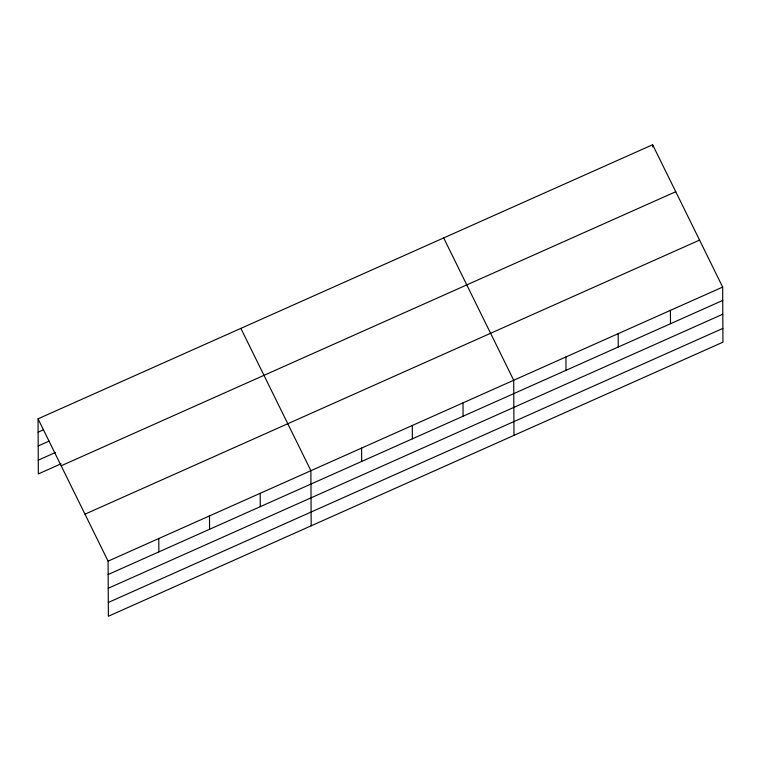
<?xml version="1.0" encoding="UTF-8"?>
<svg xmlns="http://www.w3.org/2000/svg" width="761" height="761" viewBox="0 0 761 761"><rect width="100%" height="100%" fill="white"/><g stroke="black" fill="none" stroke-linecap="round" stroke-linejoin="round"><path stroke-width="1.14" d="M38.05 418.826L652.634 144.742L722.665 287.068L722.95 342.174L108.366 616.258L108.081 561.142L38.05 418.826L38.335 473.932L60.994 463.83M38.117 432.181L43.51 429.775M38.193 445.956L48.98 441.152M38.269 460.158L55.524 452.453M61.156 465.789L675.739 191.715M84.975 514.179L699.549 240.105M108.081 561.142L722.665 287.068M108.148 574.507L722.731 300.424M108.224 588.282L722.807 314.207M108.3 602.474L722.874 328.4M443.673 237.927L513.704 380.253L513.989 435.368M240.866 328.372L310.897 470.698L311.182 525.813M670.422 310.364L670.489 323.72M652.634 144.742L652.643 146.968M618.179 333.66L618.255 347.016M565.946 356.957L566.013 370.322M463.002 402.864L463.069 416.229M412.3 425.475L412.367 438.84M361.599 448.086L361.665 461.451M260.186 493.309L260.262 506.674M209.484 515.92L209.56 529.285M158.783 538.531L158.859 551.896"/></g></svg>
